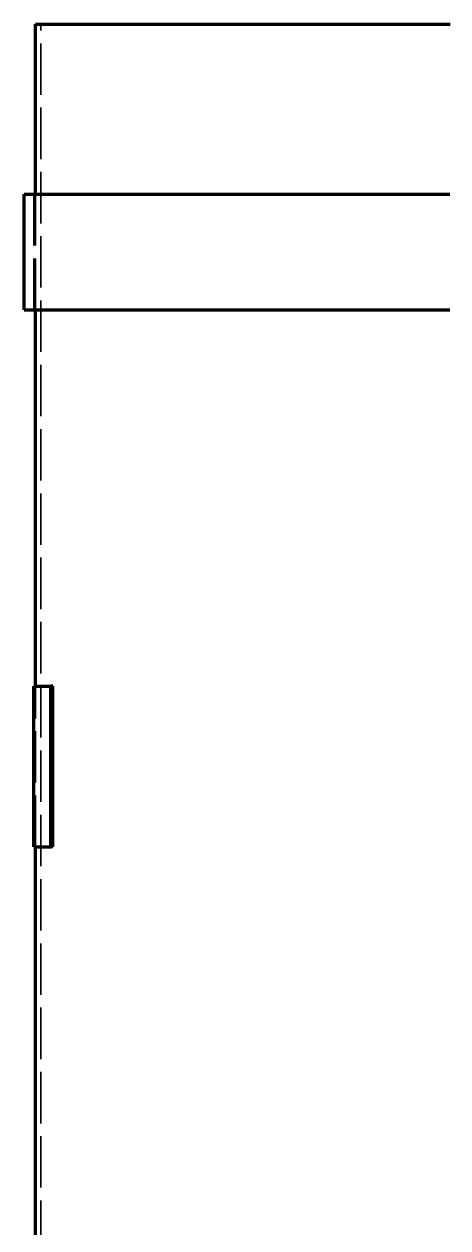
# Model space of a CAD drawing. Header units: millimetres. Extents: x 0 to 2382, y 0 to 420.
# Drawn here: x 268 to 301, y 219.7 to 313.3 of the extents above; entities that cross this region are included whole.
import ezdxf

# ---------------------------------------------------------------- set-up
doc = ezdxf.new("R2010")
doc.units = ezdxf.units.MM
doc.linetypes.add('IRAM-E-TRAZOS', pattern=[5, 4, -1])
doc.layers.add('01-VISIBLE', color=7, linetype='CONTINUOUS', lineweight=70)
doc.layers.add('02-OCULTA', color=4, linetype='IRAM-E-TRAZOS', lineweight=35)

msp = doc.modelspace()

# ---------------------------------------------------------------- linework, layer by layer
at = {"layer": '01-VISIBLE'}
for p, q in [((268.912, 300.098), (268.912, 313.328)), ((268.012, 291.098), (268.012, 300.098)), ((268.912, 261.828), (268.912, 291.098)), ((268.762, 249.328), (268.762, 261.828)), ((270.092, 249.328), (270.092, 261.828)), ((270.238, 261.828), (270.092, 261.828)), ((270.238, 249.328), (270.238, 261.828)), ((268.912, 174.878), (268.912, 249.328)), ((270.238, 249.328), (270.092, 249.328))]:
    msp.add_line(p, q, dxfattribs=at)
for points in [[(268.912, 313.328), (269.162, 313.328), (269.412, 313.328), (269.662, 313.328), (269.912, 313.328), (270.162, 313.328), (270.412, 313.328), (270.662, 313.328), (270.912, 313.328), (271.162, 313.328), (271.412, 313.328), (271.662, 313.328), (271.912, 313.328), (272.162, 313.328), (272.412, 313.328), (272.662, 313.328), (272.912, 313.328), (273.162, 313.328), (273.412, 313.328), (273.662, 313.328), (273.912, 313.328), (274.162, 313.328), (274.412, 313.328), (274.662, 313.328), (274.912, 313.328), (275.162, 313.328), (275.412, 313.328), (275.662, 313.328), (275.912, 313.328), (276.162, 313.328), (276.412, 313.328), (276.662, 313.328), (276.912, 313.328), (277.162, 313.328), (277.412, 313.328), (277.662, 313.328), (277.912, 313.328), (278.162, 313.328), (278.412, 313.328), (278.662, 313.328), (278.912, 313.328), (279.162, 313.328), (279.412, 313.328), (279.662, 313.328), (279.912, 313.328), (280.162, 313.328), (280.412, 313.328), (280.662, 313.328), (280.912, 313.328), (281.162, 313.328), (281.412, 313.328), (281.662, 313.328), (281.912, 313.328), (282.162, 313.328), (282.412, 313.328), (282.662, 313.328), (282.912, 313.328), (283.162, 313.328), (283.412, 313.328), (283.662, 313.328), (283.912, 313.328), (284.162, 313.328), (284.412, 313.328), (284.662, 313.328), (284.912, 313.328), (285.162, 313.328), (285.412, 313.328), (285.662, 313.328), (285.912, 313.328), (286.162, 313.328), (286.412, 313.328), (286.662, 313.328), (286.912, 313.328), (287.162, 313.328), (287.412, 313.328), (287.662, 313.328), (287.912, 313.328), (288.162, 313.328), (288.412, 313.328), (288.662, 313.328), (288.912, 313.328), (289.162, 313.328), (289.412, 313.328), (289.662, 313.328), (289.912, 313.328), (290.162, 313.328), (290.412, 313.328), (290.662, 313.328), (290.912, 313.328), (291.162, 313.328), (291.412, 313.328), (291.662, 313.328), (291.912, 313.328), (292.162, 313.328), (292.412, 313.328), (292.662, 313.328), (292.912, 313.328), (293.162, 313.328), (293.412, 313.328), (293.662, 313.328), (293.912, 313.328), (294.162, 313.328), (294.412, 313.328), (294.662, 313.328), (294.912, 313.328), (295.162, 313.328), (295.412, 313.328), (295.662, 313.328), (295.912, 313.328), (296.162, 313.328), (296.412, 313.328), (296.662, 313.328), (296.912, 313.328), (297.162, 313.328), (297.412, 313.328), (297.662, 313.328), (297.912, 313.328), (298.162, 313.328), (298.412, 313.328), (298.662, 313.328), (298.912, 313.328), (299.162, 313.328), (299.412, 313.328), (299.662, 313.328), (299.912, 313.328), (300.162, 313.328), (300.412, 313.328), (300.662, 313.328), (300.912, 313.328), (301.162, 313.328)], [(268.012, 300.098), (268.263, 300.098), (268.513, 300.098), (268.764, 300.098), (269.015, 300.098), (269.266, 300.098), (269.517, 300.098), (269.768, 300.098), (270.018, 300.098), (270.269, 300.098), (270.52, 300.098), (270.771, 300.098), (271.022, 300.098), (271.273, 300.098), (271.524, 300.098), (271.774, 300.098), (272.025, 300.098), (272.276, 300.098), (272.527, 300.098), (272.778, 300.098), (273.029, 300.098), (273.279, 300.098), (273.53, 300.098), (273.781, 300.098), (274.032, 300.098), (274.283, 300.098), (274.534, 300.098), (274.785, 300.098), (275.035, 300.098), (275.286, 300.098), (275.537, 300.098), (275.788, 300.098), (276.039, 300.098), (276.29, 300.098), (276.54, 300.098), (276.791, 300.098), (277.042, 300.098), (277.293, 300.098), (277.544, 300.098), (277.795, 300.098), (278.046, 300.098), (278.296, 300.098), (278.547, 300.098), (278.798, 300.098), (279.049, 300.098), (279.3, 300.098), (279.551, 300.098), (279.801, 300.098), (280.052, 300.098), (280.303, 300.098), (280.554, 300.098), (280.805, 300.098), (281.056, 300.098), (281.307, 300.098), (281.557, 300.098), (281.808, 300.098), (282.059, 300.098), (282.31, 300.098), (282.561, 300.098), (282.812, 300.098), (283.063, 300.098), (283.313, 300.098), (283.564, 300.098), (283.815, 300.098), (284.066, 300.098), (284.317, 300.098), (284.568, 300.098), (284.818, 300.098), (285.069, 300.098), (285.32, 300.098), (285.571, 300.098), (285.822, 300.098), (286.073, 300.098), (286.324, 300.098), (286.574, 300.098), (286.825, 300.098), (287.076, 300.098), (287.327, 300.098), (287.578, 300.098), (287.829, 300.098), (288.079, 300.098), (288.33, 300.098), (288.581, 300.098), (288.832, 300.098), (289.083, 300.098), (289.334, 300.098), (289.585, 300.098), (289.835, 300.098), (290.086, 300.098), (290.337, 300.098), (290.588, 300.098), (290.839, 300.098), (291.09, 300.098), (291.34, 300.098), (291.591, 300.098), (291.842, 300.098), (292.093, 300.098), (292.344, 300.098), (292.595, 300.098), (292.846, 300.098), (293.096, 300.098), (293.347, 300.098), (293.598, 300.098), (293.849, 300.098), (294.1, 300.098), (294.351, 300.098), (294.601, 300.098), (294.852, 300.098), (295.103, 300.098), (295.354, 300.098), (295.605, 300.098), (295.856, 300.098), (296.107, 300.098), (296.357, 300.098), (296.608, 300.098), (296.859, 300.098), (297.11, 300.098), (297.361, 300.098), (297.612, 300.098), (297.863, 300.098), (298.113, 300.098), (298.364, 300.098), (298.615, 300.098), (298.866, 300.098), (299.117, 300.098), (299.368, 300.098), (299.618, 300.098), (299.869, 300.098), (300.12, 300.098), (300.371, 300.098), (300.622, 300.098), (300.873, 300.098), (301.124, 300.098)], [(268.012, 291.098), (268.263, 291.098), (268.513, 291.098), (268.764, 291.098), (269.015, 291.098), (269.266, 291.098), (269.517, 291.098), (269.768, 291.098), (270.018, 291.098), (270.269, 291.098), (270.52, 291.098), (270.771, 291.098), (271.022, 291.098), (271.273, 291.098), (271.524, 291.098), (271.774, 291.098), (272.025, 291.098), (272.276, 291.098), (272.527, 291.098), (272.778, 291.098), (273.029, 291.098), (273.279, 291.098), (273.53, 291.098), (273.781, 291.098), (274.032, 291.098), (274.283, 291.098), (274.534, 291.098), (274.785, 291.098), (275.035, 291.098), (275.286, 291.098), (275.537, 291.098), (275.788, 291.098), (276.039, 291.098), (276.29, 291.098), (276.54, 291.098), (276.791, 291.098), (277.042, 291.098), (277.293, 291.098), (277.544, 291.098), (277.795, 291.098), (278.046, 291.098), (278.296, 291.098), (278.547, 291.098), (278.798, 291.098), (279.049, 291.098), (279.3, 291.098), (279.551, 291.098), (279.801, 291.098), (280.052, 291.098), (280.303, 291.098), (280.554, 291.098), (280.805, 291.098), (281.056, 291.098), (281.307, 291.098), (281.557, 291.098), (281.808, 291.098), (282.059, 291.098), (282.31, 291.098), (282.561, 291.098), (282.812, 291.098), (283.063, 291.098), (283.313, 291.098), (283.564, 291.098), (283.815, 291.098), (284.066, 291.098), (284.317, 291.098), (284.568, 291.098), (284.818, 291.098), (285.069, 291.098), (285.32, 291.098), (285.571, 291.098), (285.822, 291.098), (286.073, 291.098), (286.324, 291.098), (286.574, 291.098), (286.825, 291.098), (287.076, 291.098), (287.327, 291.098), (287.578, 291.098), (287.829, 291.098), (288.079, 291.098), (288.33, 291.098), (288.581, 291.098), (288.832, 291.098), (289.083, 291.098), (289.334, 291.098), (289.585, 291.098), (289.835, 291.098), (290.086, 291.098), (290.337, 291.098), (290.588, 291.098), (290.839, 291.098), (291.09, 291.098), (291.34, 291.098), (291.591, 291.098), (291.842, 291.098), (292.093, 291.098), (292.344, 291.098), (292.595, 291.098), (292.846, 291.098), (293.096, 291.098), (293.347, 291.098), (293.598, 291.098), (293.849, 291.098), (294.1, 291.098), (294.351, 291.098), (294.601, 291.098), (294.852, 291.098), (295.103, 291.098), (295.354, 291.098), (295.605, 291.098), (295.856, 291.098), (296.107, 291.098), (296.357, 291.098), (296.608, 291.098), (296.859, 291.098), (297.11, 291.098), (297.361, 291.098), (297.612, 291.098), (297.863, 291.098), (298.113, 291.098), (298.364, 291.098), (298.615, 291.098), (298.866, 291.098), (299.117, 291.098), (299.368, 291.098), (299.618, 291.098), (299.869, 291.098), (300.12, 291.098), (300.371, 291.098), (300.622, 291.098), (300.873, 291.098), (301.124, 291.098)], [(268.762, 261.828), (268.983, 261.828), (269.205, 261.828), (269.427, 261.828), (269.648, 261.828), (269.87, 261.828), (270.092, 261.828)], [(268.762, 249.328), (268.983, 249.328), (269.205, 249.328), (269.427, 249.328), (269.648, 249.328), (269.87, 249.328), (270.092, 249.328)]]:
    msp.add_lwpolyline(points, dxfattribs=at)
at = {"layer": '02-OCULTA'}
for p, q in [((269.312, 167.828), (269.312, 313.328)), ((268.762, 291.098), (268.762, 300.098)), ((268.912, 291.098), (268.912, 300.098)), ((268.912, 249.328), (268.912, 261.828)), ((268.912, 249.328), (268.912, 261.828)), ((270.092, 249.328), (270.092, 261.828)), ((270.238, 261.828), (270.092, 261.828)), ((270.238, 249.328), (270.238, 261.828)), ((270.238, 249.328), (270.092, 249.328))]:
    msp.add_line(p, q, dxfattribs=at)
for points in [[(301.162, 313.328), (300.912, 313.328), (300.662, 313.328), (300.412, 313.328), (300.162, 313.328), (299.912, 313.328), (299.662, 313.328), (299.412, 313.328), (299.162, 313.328), (298.912, 313.328), (298.662, 313.328), (298.412, 313.328), (298.162, 313.328), (297.912, 313.328), (297.662, 313.328), (297.412, 313.328), (297.162, 313.328), (296.912, 313.328), (296.662, 313.328), (296.412, 313.328), (296.162, 313.328), (295.912, 313.328), (295.662, 313.328), (295.412, 313.328), (295.162, 313.328), (294.912, 313.328), (294.662, 313.328), (294.412, 313.328), (294.162, 313.328), (293.912, 313.328), (293.662, 313.328), (293.412, 313.328), (293.162, 313.328), (292.912, 313.328), (292.662, 313.328), (292.412, 313.328), (292.162, 313.328), (291.912, 313.328), (291.662, 313.328), (291.412, 313.328), (291.162, 313.328), (290.912, 313.328), (290.662, 313.328), (290.412, 313.328), (290.162, 313.328), (289.912, 313.328), (289.662, 313.328), (289.412, 313.328), (289.162, 313.328), (288.912, 313.328), (288.662, 313.328), (288.412, 313.328), (288.162, 313.328), (287.912, 313.328), (287.662, 313.328), (287.412, 313.328), (287.162, 313.328), (286.912, 313.328), (286.662, 313.328), (286.412, 313.328), (286.162, 313.328), (285.912, 313.328), (285.662, 313.328), (285.412, 313.328), (285.162, 313.328), (284.912, 313.328), (284.662, 313.328), (284.412, 313.328), (284.162, 313.328), (283.912, 313.328), (283.662, 313.328), (283.412, 313.328), (283.162, 313.328), (282.912, 313.328), (282.662, 313.328), (282.412, 313.328), (282.162, 313.328), (281.912, 313.328), (281.662, 313.328), (281.412, 313.328), (281.162, 313.328), (280.912, 313.328), (280.662, 313.328), (280.412, 313.328), (280.162, 313.328), (279.912, 313.328), (279.662, 313.328), (279.412, 313.328), (279.162, 313.328), (278.912, 313.328), (278.662, 313.328), (278.412, 313.328), (278.162, 313.328), (277.912, 313.328), (277.662, 313.328), (277.412, 313.328), (277.162, 313.328), (276.912, 313.328), (276.662, 313.328), (276.412, 313.328), (276.162, 313.328), (275.912, 313.328), (275.662, 313.328), (275.412, 313.328), (275.162, 313.328), (274.912, 313.328), (274.662, 313.328), (274.412, 313.328), (274.162, 313.328), (273.912, 313.328), (273.662, 313.328), (273.412, 313.328), (273.162, 313.328), (272.912, 313.328), (272.662, 313.328), (272.412, 313.328), (272.162, 313.328), (271.912, 313.328), (271.662, 313.328), (271.412, 313.328), (271.162, 313.328), (270.912, 313.328), (270.662, 313.328), (270.412, 313.328), (270.162, 313.328), (269.912, 313.328), (269.662, 313.328), (269.412, 313.328), (269.162, 313.328), (268.912, 313.328)], [(301.129, 313.328), (300.879, 313.328), (300.628, 313.328), (300.378, 313.328), (300.127, 313.328), (299.877, 313.328), (299.626, 313.328), (299.375, 313.328), (299.125, 313.328), (298.874, 313.328), (298.624, 313.328), (298.373, 313.328), (298.123, 313.328), (297.872, 313.328), (297.622, 313.328), (297.371, 313.328), (297.121, 313.328), (296.87, 313.328), (296.62, 313.328), (296.369, 313.328), (296.119, 313.328), (295.868, 313.328), (295.618, 313.328), (295.367, 313.328), (295.116, 313.328), (294.866, 313.328), (294.615, 313.328), (294.365, 313.328), (294.114, 313.328), (293.864, 313.328), (293.613, 313.328), (293.363, 313.328), (293.112, 313.328), (292.862, 313.328), (292.611, 313.328), (292.361, 313.328), (292.11, 313.328), (291.86, 313.328), (291.609, 313.328), (291.358, 313.328), (291.108, 313.328), (290.857, 313.328), (290.607, 313.328), (290.356, 313.328), (290.106, 313.328), (289.855, 313.328), (289.605, 313.328), (289.354, 313.328), (289.104, 313.328), (288.853, 313.328), (288.603, 313.328), (288.352, 313.328), (288.102, 313.328), (287.851, 313.328), (287.6, 313.328), (287.35, 313.328), (287.099, 313.328), (286.849, 313.328), (286.598, 313.328), (286.348, 313.328), (286.097, 313.328), (285.847, 313.328), (285.596, 313.328), (285.346, 313.328), (285.095, 313.328), (284.845, 313.328), (284.594, 313.328), (284.344, 313.328), (284.093, 313.328), (283.843, 313.328), (283.592, 313.328), (283.341, 313.328), (283.091, 313.328), (282.84, 313.328), (282.59, 313.328), (282.339, 313.328), (282.089, 313.328), (281.838, 313.328), (281.588, 313.328), (281.337, 313.328), (281.087, 313.328), (280.836, 313.328), (280.586, 313.328), (280.335, 313.328), (280.085, 313.328), (279.834, 313.328), (279.583, 313.328), (279.333, 313.328), (279.082, 313.328), (278.832, 313.328), (278.581, 313.328), (278.331, 313.328), (278.08, 313.328), (277.83, 313.328), (277.579, 313.328), (277.329, 313.328), (277.078, 313.328), (276.828, 313.328), (276.577, 313.328), (276.327, 313.328), (276.076, 313.328), (275.825, 313.328), (275.575, 313.328), (275.324, 313.328), (275.074, 313.328), (274.823, 313.328), (274.573, 313.328), (274.322, 313.328), (274.072, 313.328), (273.821, 313.328), (273.571, 313.328), (273.32, 313.328), (273.07, 313.328), (272.819, 313.328), (272.569, 313.328), (272.318, 313.328), (272.068, 313.328), (271.817, 313.328), (271.566, 313.328), (271.316, 313.328), (271.065, 313.328), (270.815, 313.328), (270.564, 313.328), (270.314, 313.328), (270.063, 313.328), (269.813, 313.328), (269.562, 313.328), (269.312, 313.328)], [(269.312, 313.328), (269.562, 313.328), (269.813, 313.328), (270.063, 313.328), (270.314, 313.328), (270.564, 313.328), (270.815, 313.328), (271.065, 313.328), (271.316, 313.328), (271.566, 313.328), (271.817, 313.328), (272.068, 313.328), (272.318, 313.328), (272.569, 313.328), (272.819, 313.328), (273.07, 313.328), (273.32, 313.328), (273.571, 313.328), (273.821, 313.328), (274.072, 313.328), (274.322, 313.328), (274.573, 313.328), (274.823, 313.328), (275.074, 313.328), (275.324, 313.328), (275.575, 313.328), (275.825, 313.328), (276.076, 313.328), (276.327, 313.328), (276.577, 313.328), (276.828, 313.328), (277.078, 313.328), (277.329, 313.328), (277.579, 313.328), (277.83, 313.328), (278.08, 313.328), (278.331, 313.328), (278.581, 313.328), (278.832, 313.328), (279.082, 313.328), (279.333, 313.328), (279.583, 313.328), (279.834, 313.328), (280.085, 313.328), (280.335, 313.328), (280.586, 313.328), (280.836, 313.328), (281.087, 313.328), (281.337, 313.328), (281.588, 313.328), (281.838, 313.328), (282.089, 313.328), (282.339, 313.328), (282.59, 313.328), (282.84, 313.328), (283.091, 313.328), (283.341, 313.328), (283.592, 313.328), (283.843, 313.328), (284.093, 313.328), (284.344, 313.328), (284.594, 313.328), (284.845, 313.328), (285.095, 313.328), (285.346, 313.328), (285.596, 313.328), (285.847, 313.328), (286.097, 313.328), (286.348, 313.328), (286.598, 313.328), (286.849, 313.328), (287.099, 313.328), (287.35, 313.328), (287.6, 313.328), (287.851, 313.328), (288.102, 313.328), (288.352, 313.328), (288.603, 313.328), (288.853, 313.328), (289.104, 313.328), (289.354, 313.328), (289.605, 313.328), (289.855, 313.328), (290.106, 313.328), (290.356, 313.328), (290.607, 313.328), (290.857, 313.328), (291.108, 313.328), (291.358, 313.328), (291.609, 313.328), (291.86, 313.328), (292.11, 313.328), (292.361, 313.328), (292.611, 313.328), (292.862, 313.328), (293.112, 313.328), (293.363, 313.328), (293.613, 313.328), (293.864, 313.328), (294.114, 313.328), (294.365, 313.328), (294.615, 313.328), (294.866, 313.328), (295.116, 313.328), (295.367, 313.328), (295.618, 313.328), (295.868, 313.328), (296.119, 313.328), (296.369, 313.328), (296.62, 313.328), (296.87, 313.328), (297.121, 313.328), (297.371, 313.328), (297.622, 313.328), (297.872, 313.328), (298.123, 313.328), (298.373, 313.328), (298.624, 313.328), (298.874, 313.328), (299.125, 313.328), (299.375, 313.328), (299.626, 313.328), (299.877, 313.328), (300.127, 313.328), (300.378, 313.328), (300.628, 313.328), (300.879, 313.328), (301.129, 313.328)], [(301.114, 300.098), (300.863, 300.098), (300.613, 300.098), (300.362, 300.098), (300.111, 300.098), (299.86, 300.098), (299.61, 300.098), (299.359, 300.098), (299.108, 300.098), (298.857, 300.098), (298.606, 300.098), (298.356, 300.098), (298.105, 300.098), (297.854, 300.098), (297.603, 300.098), (297.353, 300.098), (297.102, 300.098), (296.851, 300.098), (296.6, 300.098), (296.349, 300.098), (296.099, 300.098), (295.848, 300.098), (295.597, 300.098), (295.346, 300.098), (295.096, 300.098), (294.845, 300.098), (294.594, 300.098), (294.343, 300.098), (294.092, 300.098), (293.842, 300.098), (293.591, 300.098), (293.34, 300.098), (293.089, 300.098), (292.839, 300.098), (292.588, 300.098), (292.337, 300.098), (292.086, 300.098), (291.836, 300.098), (291.585, 300.098), (291.334, 300.098), (291.083, 300.098), (290.832, 300.098), (290.582, 300.098), (290.331, 300.098), (290.08, 300.098), (289.829, 300.098), (289.579, 300.098), (289.328, 300.098), (289.077, 300.098), (288.826, 300.098), (288.575, 300.098), (288.325, 300.098), (288.074, 300.098), (287.823, 300.098), (287.572, 300.098), (287.322, 300.098), (287.071, 300.098), (286.82, 300.098), (286.569, 300.098), (286.318, 300.098), (286.068, 300.098), (285.817, 300.098), (285.566, 300.098), (285.315, 300.098), (285.065, 300.098), (284.814, 300.098), (284.563, 300.098), (284.312, 300.098), (284.061, 300.098), (283.811, 300.098), (283.56, 300.098), (283.309, 300.098), (283.058, 300.098), (282.808, 300.098), (282.557, 300.098), (282.306, 300.098), (282.055, 300.098), (281.804, 300.098), (281.554, 300.098), (281.303, 300.098), (281.052, 300.098), (280.801, 300.098), (280.551, 300.098), (280.3, 300.098), (280.049, 300.098), (279.798, 300.098), (279.547, 300.098), (279.297, 300.098), (279.046, 300.098), (278.795, 300.098), (278.544, 300.098), (278.294, 300.098), (278.043, 300.098), (277.792, 300.098), (277.541, 300.098), (277.29, 300.098), (277.04, 300.098), (276.789, 300.098), (276.538, 300.098), (276.287, 300.098), (276.037, 300.098), (275.786, 300.098), (275.535, 300.098), (275.284, 300.098), (275.033, 300.098), (274.783, 300.098), (274.532, 300.098), (274.281, 300.098), (274.03, 300.098), (273.78, 300.098), (273.529, 300.098), (273.278, 300.098), (273.027, 300.098), (272.776, 300.098), (272.526, 300.098), (272.275, 300.098), (272.024, 300.098), (271.773, 300.098), (271.523, 300.098), (271.272, 300.098), (271.021, 300.098), (270.77, 300.098), (270.519, 300.098), (270.269, 300.098), (270.018, 300.098), (269.767, 300.098), (269.516, 300.098), (269.266, 300.098), (269.015, 300.098), (268.764, 300.098), (268.513, 300.098), (268.262, 300.098), (268.012, 300.098)], [(301.029, 300.098), (300.778, 300.098), (300.528, 300.098), (300.278, 300.098), (300.028, 300.098), (299.778, 300.098), (299.528, 300.098), (299.278, 300.098), (299.028, 300.098), (298.777, 300.098), (298.527, 300.098), (298.277, 300.098), (298.027, 300.098), (297.777, 300.098), (297.527, 300.098), (297.277, 300.098), (297.026, 300.098), (296.776, 300.098), (296.526, 300.098), (296.276, 300.098), (296.026, 300.098), (295.776, 300.098), (295.526, 300.098), (295.276, 300.098), (295.025, 300.098), (294.775, 300.098), (294.525, 300.098), (294.275, 300.098), (294.025, 300.098), (293.775, 300.098), (293.525, 300.098), (293.275, 300.098), (293.024, 300.098), (292.774, 300.098), (292.524, 300.098), (292.274, 300.098), (292.024, 300.098), (291.774, 300.098), (291.524, 300.098), (291.273, 300.098), (291.023, 300.098), (290.773, 300.098), (290.523, 300.098), (290.273, 300.098), (290.023, 300.098), (289.773, 300.098), (289.523, 300.098), (289.272, 300.098), (289.022, 300.098), (288.772, 300.098), (288.522, 300.098), (288.272, 300.098), (288.022, 300.098), (287.772, 300.098), (287.522, 300.098), (287.271, 300.098), (287.021, 300.098), (286.771, 300.098), (286.521, 300.098), (286.271, 300.098), (286.021, 300.098), (285.771, 300.098), (285.52, 300.098), (285.27, 300.098), (285.02, 300.098), (284.77, 300.098), (284.52, 300.098), (284.27, 300.098), (284.02, 300.098), (283.77, 300.098), (283.519, 300.098), (283.269, 300.098), (283.019, 300.098), (282.769, 300.098), (282.519, 300.098), (282.269, 300.098), (282.019, 300.098), (281.768, 300.098), (281.518, 300.098), (281.268, 300.098), (281.018, 300.098), (280.768, 300.098), (280.518, 300.098), (280.268, 300.098), (280.018, 300.098), (279.767, 300.098), (279.517, 300.098), (279.267, 300.098), (279.017, 300.098), (278.767, 300.098), (278.517, 300.098), (278.267, 300.098), (278.017, 300.098), (277.766, 300.098), (277.516, 300.098), (277.266, 300.098), (277.016, 300.098), (276.766, 300.098), (276.516, 300.098), (276.266, 300.098), (276.015, 300.098), (275.765, 300.098), (275.515, 300.098), (275.265, 300.098), (275.015, 300.098), (274.765, 300.098), (274.515, 300.098), (274.265, 300.098), (274.014, 300.098), (273.764, 300.098), (273.514, 300.098), (273.264, 300.098), (273.014, 300.098), (272.764, 300.098), (272.514, 300.098), (272.264, 300.098), (272.013, 300.098), (271.763, 300.098), (271.513, 300.098), (271.263, 300.098), (271.013, 300.098), (270.763, 300.098), (270.513, 300.098), (270.262, 300.098), (270.012, 300.098), (269.762, 300.098), (269.512, 300.098), (269.262, 300.098), (269.012, 300.098), (268.762, 300.098)], [(268.762, 300.098), (269.012, 300.098), (269.263, 300.098), (269.514, 300.098), (269.765, 300.098), (270.016, 300.098), (270.266, 300.098), (270.517, 300.098), (270.768, 300.098), (271.019, 300.098), (271.27, 300.098), (271.52, 300.098), (271.771, 300.098), (272.022, 300.098), (272.273, 300.098), (272.524, 300.098), (272.774, 300.098), (273.025, 300.098), (273.276, 300.098), (273.527, 300.098), (273.777, 300.098), (274.028, 300.098), (274.279, 300.098), (274.53, 300.098), (274.781, 300.098), (275.031, 300.098), (275.282, 300.098), (275.533, 300.098), (275.784, 300.098), (276.035, 300.098), (276.285, 300.098), (276.536, 300.098), (276.787, 300.098), (277.038, 300.098), (277.289, 300.098), (277.539, 300.098), (277.79, 300.098), (278.041, 300.098), (278.292, 300.098), (278.542, 300.098), (278.793, 300.098), (279.044, 300.098), (279.295, 300.098), (279.546, 300.098), (279.796, 300.098), (280.047, 300.098), (280.298, 300.098), (280.549, 300.098), (280.8, 300.098), (281.05, 300.098), (281.301, 300.098), (281.552, 300.098), (281.803, 300.098), (282.054, 300.098), (282.304, 300.098), (282.555, 300.098), (282.806, 300.098), (283.057, 300.098), (283.307, 300.098), (283.558, 300.098), (283.809, 300.098), (284.06, 300.098), (284.311, 300.098), (284.561, 300.098), (284.812, 300.098), (285.063, 300.098), (285.314, 300.098), (285.565, 300.098), (285.815, 300.098), (286.066, 300.098), (286.317, 300.098), (286.568, 300.098), (286.819, 300.098), (287.069, 300.098), (287.32, 300.098), (287.571, 300.098), (287.822, 300.098), (288.072, 300.098), (288.323, 300.098), (288.574, 300.098), (288.825, 300.098), (289.076, 300.098), (289.326, 300.098), (289.577, 300.098), (289.828, 300.098), (290.079, 300.098), (290.33, 300.098), (290.58, 300.098), (290.831, 300.098), (291.082, 300.098), (291.333, 300.098), (291.584, 300.098), (291.834, 300.098), (292.085, 300.098), (292.336, 300.098), (292.587, 300.098), (292.837, 300.098), (293.088, 300.098), (293.339, 300.098), (293.59, 300.098), (293.841, 300.098), (294.091, 300.098), (294.342, 300.098), (294.593, 300.098), (294.844, 300.098), (295.095, 300.098), (295.345, 300.098), (295.596, 300.098), (295.847, 300.098), (296.098, 300.098), (296.349, 300.098), (296.599, 300.098), (296.85, 300.098), (297.101, 300.098), (297.352, 300.098), (297.602, 300.098), (297.853, 300.098), (298.104, 300.098), (298.355, 300.098), (298.606, 300.098), (298.856, 300.098), (299.107, 300.098), (299.358, 300.098), (299.609, 300.098), (299.86, 300.098), (300.11, 300.098), (300.361, 300.098), (300.612, 300.098), (300.863, 300.098), (301.114, 300.098)], [(301.114, 291.098), (300.863, 291.098), (300.613, 291.098), (300.362, 291.098), (300.111, 291.098), (299.86, 291.098), (299.61, 291.098), (299.359, 291.098), (299.108, 291.098), (298.857, 291.098), (298.606, 291.098), (298.356, 291.098), (298.105, 291.098), (297.854, 291.098), (297.603, 291.098), (297.353, 291.098), (297.102, 291.098), (296.851, 291.098), (296.6, 291.098), (296.349, 291.098), (296.099, 291.098), (295.848, 291.098), (295.597, 291.098), (295.346, 291.098), (295.096, 291.098), (294.845, 291.098), (294.594, 291.098), (294.343, 291.098), (294.092, 291.098), (293.842, 291.098), (293.591, 291.098), (293.34, 291.098), (293.089, 291.098), (292.839, 291.098), (292.588, 291.098), (292.337, 291.098), (292.086, 291.098), (291.836, 291.098), (291.585, 291.098), (291.334, 291.098), (291.083, 291.098), (290.832, 291.098), (290.582, 291.098), (290.331, 291.098), (290.08, 291.098), (289.829, 291.098), (289.579, 291.098), (289.328, 291.098), (289.077, 291.098), (288.826, 291.098), (288.575, 291.098), (288.325, 291.098), (288.074, 291.098), (287.823, 291.098), (287.572, 291.098), (287.322, 291.098), (287.071, 291.098), (286.82, 291.098), (286.569, 291.098), (286.318, 291.098), (286.068, 291.098), (285.817, 291.098), (285.566, 291.098), (285.315, 291.098), (285.065, 291.098), (284.814, 291.098), (284.563, 291.098), (284.312, 291.098), (284.061, 291.098), (283.811, 291.098), (283.56, 291.098), (283.309, 291.098), (283.058, 291.098), (282.808, 291.098), (282.557, 291.098), (282.306, 291.098), (282.055, 291.098), (281.804, 291.098), (281.554, 291.098), (281.303, 291.098), (281.052, 291.098), (280.801, 291.098), (280.551, 291.098), (280.3, 291.098), (280.049, 291.098), (279.798, 291.098), (279.547, 291.098), (279.297, 291.098), (279.046, 291.098), (278.795, 291.098), (278.544, 291.098), (278.294, 291.098), (278.043, 291.098), (277.792, 291.098), (277.541, 291.098), (277.29, 291.098), (277.04, 291.098), (276.789, 291.098), (276.538, 291.098), (276.287, 291.098), (276.037, 291.098), (275.786, 291.098), (275.535, 291.098), (275.284, 291.098), (275.033, 291.098), (274.783, 291.098), (274.532, 291.098), (274.281, 291.098), (274.03, 291.098), (273.78, 291.098), (273.529, 291.098), (273.278, 291.098), (273.027, 291.098), (272.776, 291.098), (272.526, 291.098), (272.275, 291.098), (272.024, 291.098), (271.773, 291.098), (271.523, 291.098), (271.272, 291.098), (271.021, 291.098), (270.77, 291.098), (270.519, 291.098), (270.269, 291.098), (270.018, 291.098), (269.767, 291.098), (269.516, 291.098), (269.266, 291.098), (269.015, 291.098), (268.764, 291.098), (268.513, 291.098), (268.262, 291.098), (268.012, 291.098)], [(301.114, 291.098), (300.863, 291.098), (300.612, 291.098), (300.361, 291.098), (300.11, 291.098), (299.86, 291.098), (299.609, 291.098), (299.358, 291.098), (299.107, 291.098), (298.856, 291.098), (298.606, 291.098), (298.355, 291.098), (298.104, 291.098), (297.853, 291.098), (297.602, 291.098), (297.352, 291.098), (297.101, 291.098), (296.85, 291.098), (296.599, 291.098), (296.349, 291.098), (296.098, 291.098), (295.847, 291.098), (295.596, 291.098), (295.345, 291.098), (295.095, 291.098), (294.844, 291.098), (294.593, 291.098), (294.342, 291.098), (294.091, 291.098), (293.841, 291.098), (293.59, 291.098), (293.339, 291.098), (293.088, 291.098), (292.837, 291.098), (292.587, 291.098), (292.336, 291.098), (292.085, 291.098), (291.834, 291.098), (291.584, 291.098), (291.333, 291.098), (291.082, 291.098), (290.831, 291.098), (290.58, 291.098), (290.33, 291.098), (290.079, 291.098), (289.828, 291.098), (289.577, 291.098), (289.326, 291.098), (289.076, 291.098), (288.825, 291.098), (288.574, 291.098), (288.323, 291.098), (288.072, 291.098), (287.822, 291.098), (287.571, 291.098), (287.32, 291.098), (287.069, 291.098), (286.819, 291.098), (286.568, 291.098), (286.317, 291.098), (286.066, 291.098), (285.815, 291.098), (285.565, 291.098), (285.314, 291.098), (285.063, 291.098), (284.812, 291.098), (284.561, 291.098), (284.311, 291.098), (284.06, 291.098), (283.809, 291.098), (283.558, 291.098), (283.307, 291.098), (283.057, 291.098), (282.806, 291.098), (282.555, 291.098), (282.304, 291.098), (282.054, 291.098), (281.803, 291.098), (281.552, 291.098), (281.301, 291.098), (281.05, 291.098), (280.8, 291.098), (280.549, 291.098), (280.298, 291.098), (280.047, 291.098), (279.796, 291.098), (279.546, 291.098), (279.295, 291.098), (279.044, 291.098), (278.793, 291.098), (278.542, 291.098), (278.292, 291.098), (278.041, 291.098), (277.79, 291.098), (277.539, 291.098), (277.289, 291.098), (277.038, 291.098), (276.787, 291.098), (276.536, 291.098), (276.285, 291.098), (276.035, 291.098), (275.784, 291.098), (275.533, 291.098), (275.282, 291.098), (275.031, 291.098), (274.781, 291.098), (274.53, 291.098), (274.279, 291.098), (274.028, 291.098), (273.777, 291.098), (273.527, 291.098), (273.276, 291.098), (273.025, 291.098), (272.774, 291.098), (272.524, 291.098), (272.273, 291.098), (272.022, 291.098), (271.771, 291.098), (271.52, 291.098), (271.27, 291.098), (271.019, 291.098), (270.768, 291.098), (270.517, 291.098), (270.266, 291.098), (270.016, 291.098), (269.765, 291.098), (269.514, 291.098), (269.263, 291.098), (269.012, 291.098), (268.762, 291.098)], [(268.762, 291.098), (269.012, 291.098), (269.262, 291.098), (269.512, 291.098), (269.762, 291.098), (270.012, 291.098), (270.262, 291.098), (270.513, 291.098), (270.763, 291.098), (271.013, 291.098), (271.263, 291.098), (271.513, 291.098), (271.763, 291.098), (272.013, 291.098), (272.264, 291.098), (272.514, 291.098), (272.764, 291.098), (273.014, 291.098), (273.264, 291.098), (273.514, 291.098), (273.764, 291.098), (274.014, 291.098), (274.265, 291.098), (274.515, 291.098), (274.765, 291.098), (275.015, 291.098), (275.265, 291.098), (275.515, 291.098), (275.765, 291.098), (276.015, 291.098), (276.266, 291.098), (276.516, 291.098), (276.766, 291.098), (277.016, 291.098), (277.266, 291.098), (277.516, 291.098), (277.766, 291.098), (278.017, 291.098), (278.267, 291.098), (278.517, 291.098), (278.767, 291.098), (279.017, 291.098), (279.267, 291.098), (279.517, 291.098), (279.767, 291.098), (280.018, 291.098), (280.268, 291.098), (280.518, 291.098), (280.768, 291.098), (281.018, 291.098), (281.268, 291.098), (281.518, 291.098), (281.768, 291.098), (282.019, 291.098), (282.269, 291.098), (282.519, 291.098), (282.769, 291.098), (283.019, 291.098), (283.269, 291.098), (283.519, 291.098), (283.77, 291.098), (284.02, 291.098), (284.27, 291.098), (284.52, 291.098), (284.77, 291.098), (285.02, 291.098), (285.27, 291.098), (285.52, 291.098), (285.771, 291.098), (286.021, 291.098), (286.271, 291.098), (286.521, 291.098), (286.771, 291.098), (287.021, 291.098), (287.271, 291.098), (287.522, 291.098), (287.772, 291.098), (288.022, 291.098), (288.272, 291.098), (288.522, 291.098), (288.772, 291.098), (289.022, 291.098), (289.272, 291.098), (289.523, 291.098), (289.773, 291.098), (290.023, 291.098), (290.273, 291.098), (290.523, 291.098), (290.773, 291.098), (291.023, 291.098), (291.273, 291.098), (291.524, 291.098), (291.774, 291.098), (292.024, 291.098), (292.274, 291.098), (292.524, 291.098), (292.774, 291.098), (293.024, 291.098), (293.275, 291.098), (293.525, 291.098), (293.775, 291.098), (294.025, 291.098), (294.275, 291.098), (294.525, 291.098), (294.775, 291.098), (295.025, 291.098), (295.276, 291.098), (295.526, 291.098), (295.776, 291.098), (296.026, 291.098), (296.276, 291.098), (296.526, 291.098), (296.776, 291.098), (297.026, 291.098), (297.277, 291.098), (297.527, 291.098), (297.777, 291.098), (298.027, 291.098), (298.277, 291.098), (298.527, 291.098), (298.777, 291.098), (299.028, 291.098), (299.278, 291.098), (299.528, 291.098), (299.778, 291.098), (300.028, 291.098), (300.278, 291.098), (300.528, 291.098), (300.778, 291.098), (301.029, 291.098)], [(270.092, 261.828), (269.87, 261.828), (269.648, 261.828), (269.427, 261.828), (269.205, 261.828), (268.983, 261.828), (268.762, 261.828)], [(270.238, 261.828), (270.017, 261.828), (269.796, 261.828), (269.575, 261.828), (269.354, 261.828), (269.133, 261.828), (268.912, 261.828)], [(268.912, 261.828), (269.133, 261.828), (269.354, 261.828), (269.575, 261.828), (269.796, 261.828), (270.017, 261.828), (270.238, 261.828)], [(270.092, 249.328), (269.87, 249.328), (269.648, 249.328), (269.427, 249.328), (269.205, 249.328), (268.983, 249.328), (268.762, 249.328)], [(270.238, 249.328), (270.017, 249.328), (269.796, 249.328), (269.575, 249.328), (269.354, 249.328), (269.133, 249.328), (268.912, 249.328)], [(268.912, 249.328), (269.133, 249.328), (269.354, 249.328), (269.575, 249.328), (269.796, 249.328), (270.017, 249.328), (270.238, 249.328)]]:
    msp.add_lwpolyline(points, dxfattribs=at)

doc.saveas('drawing.dxf')
